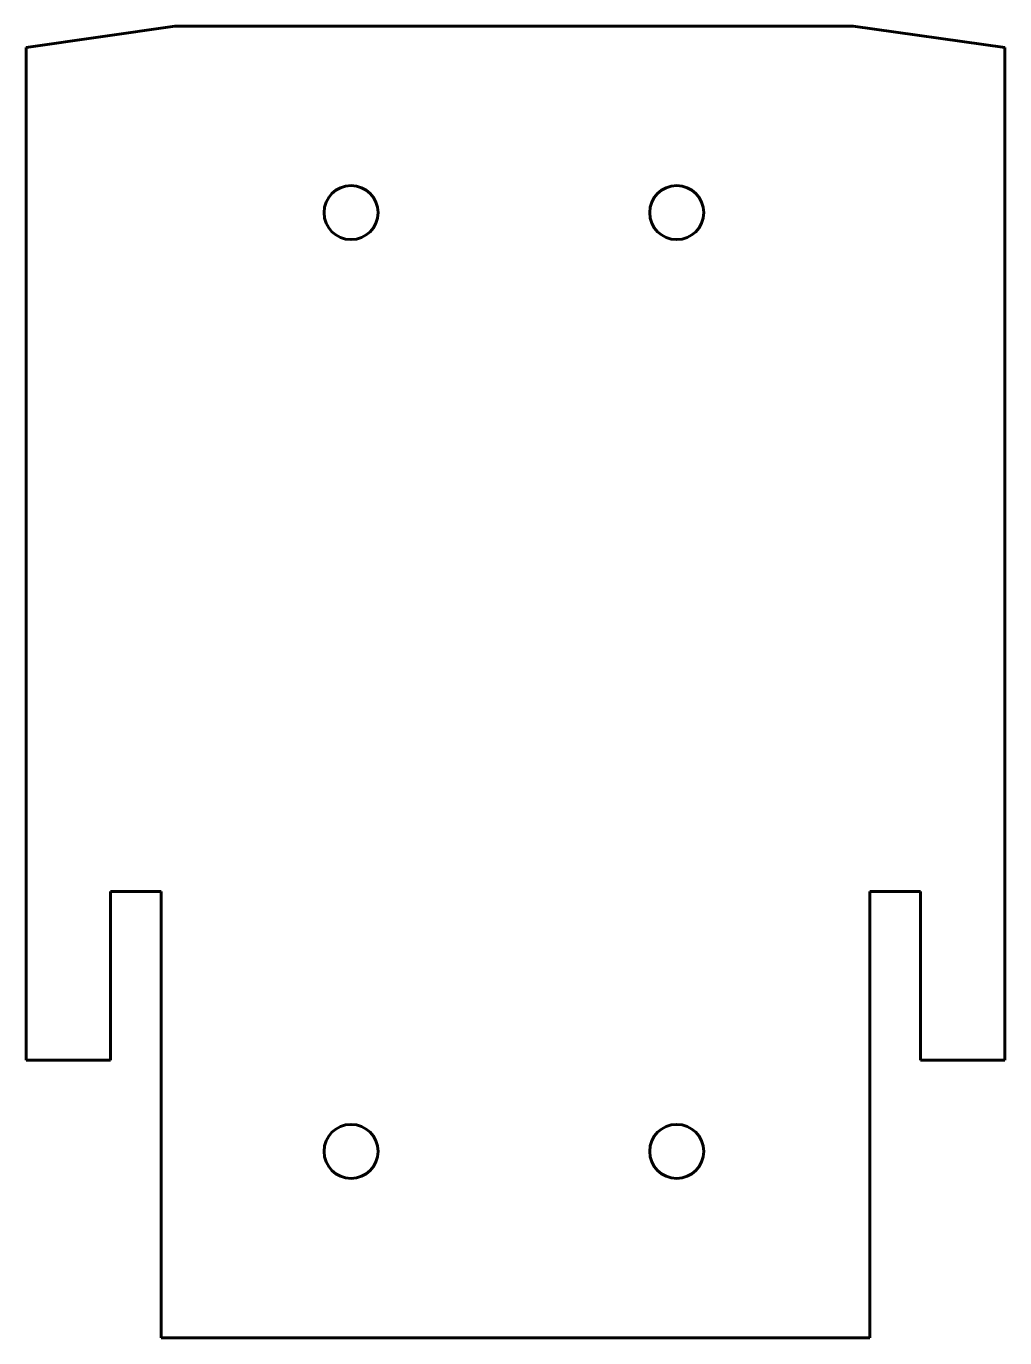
# Model space of a CAD drawing. Header units: millimetres. Extents: x -26.3 to 31.7, y -38.8 to 38.9.
import ezdxf

# ---------------------------------------------------------------- set-up
doc = ezdxf.new("R2010")
doc.units = ezdxf.units.MM
doc.linetypes.add('K5LT_BASIC', pattern=[0])

msp = doc.modelspace()

# ---------------------------------------------------------------- linework, layer by layer
at = {"color": 150, "linetype": 'K5LT_BASIC', "lineweight": 60, "true_color": 0x0080ff}
for p, q in [((-17.491, 38.901), (-26.291, 37.641)), ((22.719, 38.901), (-17.491, 38.901)), ((31.709, 37.641), (22.719, 38.901)), ((-26.291, -22.359), (-26.291, 37.641)), ((31.709, -22.359), (31.709, 37.641)), ((-21.291, -22.359), (-21.291, -12.359)), ((-21.291, -12.359), (-18.291, -12.359)), ((-18.291, -38.799), (-18.291, -12.359)), ((23.709, -38.799), (23.709, -12.359)), ((23.709, -12.359), (26.709, -12.359)), ((26.709, -22.359), (26.709, -12.359)), ((-26.291, -22.359), (-21.291, -22.359)), ((26.709, -22.359), (31.709, -22.359)), ((23.709, -38.799), (-18.291, -38.799))]:
    msp.add_line(p, q, dxfattribs=at)
for centre in [(-7.036, 27.861), (12.264, 27.861), (-7.036, -27.759), (12.264, -27.759)]:
    msp.add_circle(centre, 1.6, dxfattribs=at)

doc.saveas('drawing.dxf')
